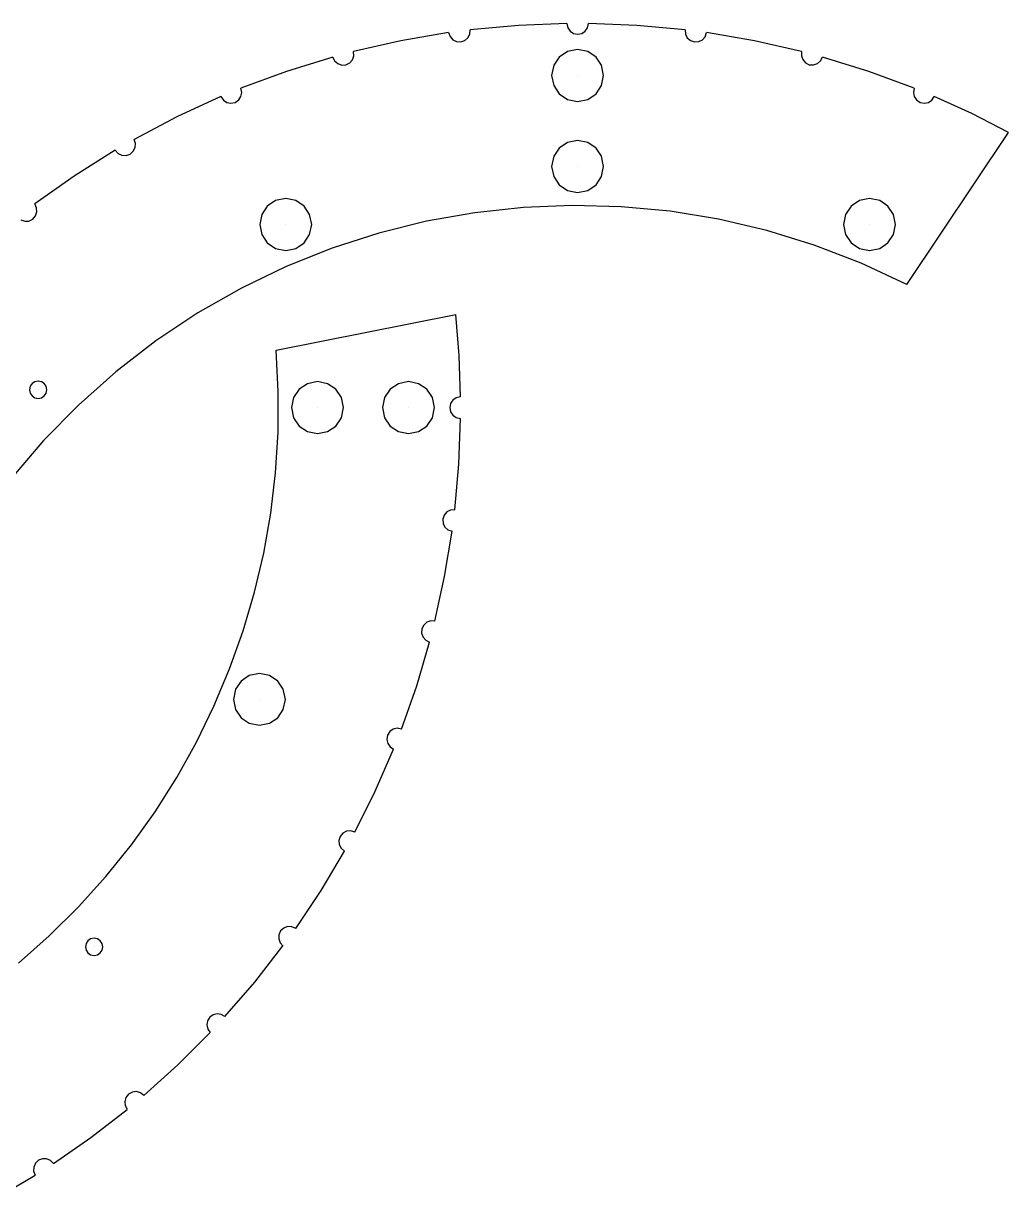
# Model space of a CAD drawing. Extents: x -409 to 102, y 1491 to 1959.
# Drawn here: x -246.9 to -133.3, y 1504.2 to 1639.8 of the extents above; entities that cross this region are included whole.
import ezdxf

# ---------------------------------------------------------------- set-up
doc = ezdxf.new("R2010")
doc.units = 0

msp = doc.modelspace()

# ---------------------------------------------------------------- linework, layer by layer
at = {"layer": 'Layer 1'}
for p, q in [((-189.842609, 1639.563736), (-195.4078, 1639.04925)), ((-184.258, 1639.78), (-189.842609, 1639.563736)), ((-184.258, 1639.78), (-184.156664, 1639.296815)), ((-181.859282, 1639.296815), (-181.75813, 1639.78)), ((-176.174031, 1639.564501), (-181.7586, 1639.78075)), ((-170.609, 1639.05), (-176.174031, 1639.564501)), ((-197.887, 1638.73), (-203.395641, 1637.786643)), ((-197.887, 1638.73), (-197.724972, 1638.262107)), ((-197.724972, 1638.262107), (-197.407404, 1637.904705)), ((-196.016656, 1637.818775), (-195.658065, 1638.134979)), ((-195.658065, 1638.134979), (-195.443819, 1638.562399)), ((-195.443819, 1638.562399), (-195.40836, 1639.05629)), ((-184.156664, 1639.296815), (-183.888105, 1638.902901)), ((-183.888105, 1638.902901), (-183.491993, 1638.63766)), ((-183.491993, 1638.63766), (-183.008, 1638.54049)), ((-183.008, 1638.54049), (-182.523977, 1638.63766)), ((-182.523977, 1638.63766), (-182.127817, 1638.902901)), ((-182.127817, 1638.902901), (-181.859282, 1639.296815)), ((-170.609, 1639.05), (-170.571837, 1638.557632)), ((-170.571837, 1638.557632), (-170.35704, 1638.131914)), ((-170.35704, 1638.131914), (-169.998873, 1637.817134)), ((-168.611451, 1637.902101), (-168.293803, 1638.257707)), ((-168.293803, 1638.257707), (-168.13048, 1638.72368)), ((-162.621374, 1637.786491), (-168.13, 1638.72986)), ((-203.395641, 1637.786643), (-208.846, 1636.55014)), ((-197.407404, 1637.904705), (-196.979171, 1637.692083)), ((-196.979171, 1637.692083), (-196.48515, 1637.65853)), ((-196.48515, 1637.65853), (-196.016656, 1637.818775)), ((-183.00893, 1636.79003), (-184.17667, 1636.554271)), ((-181.841195, 1636.554271), (-183.00893, 1636.79003)), ((-169.998873, 1637.817134), (-169.5316, 1637.65758)), ((-169.5316, 1637.65758), (-169.038894, 1637.69076)), ((-169.038894, 1637.69076), (-168.611451, 1637.902101)), ((-157.171, 1636.55), (-162.621374, 1637.786491)), ((-211.26, 1635.9), (-216.598364, 1634.245716)), ((-211.26, 1635.9), (-211.037881, 1635.458052)), ((-211.037881, 1635.458052), (-210.676443, 1635.145834)), ((-209.287725, 1635.242391), (-208.973549, 1635.602153)), ((-208.973549, 1635.602153), (-208.816638, 1636.053268)), ((-208.816638, 1636.053268), (-208.84527, 1636.54707)), ((-185.130268, 1635.911337), (-185.773227, 1634.957742)), ((-184.17667, 1636.554271), (-185.130268, 1635.911337)), ((-180.88762, 1635.911338), (-181.841195, 1636.554271)), ((-180.244718, 1634.957742), (-180.88762, 1635.911338)), ((-157.171, 1636.55), (-157.198081, 1636.057219)), ((-157.198081, 1636.057219), (-157.040544, 1635.607397)), ((-157.040544, 1635.607397), (-156.726539, 1635.248825)), ((-155.340575, 1635.151889), (-154.979237, 1635.462658)), ((-154.979237, 1635.462658), (-154.75627, 1635.90293)), ((-149.418279, 1634.247375), (-154.7567, 1635.90167)), ((-216.598364, 1634.245716), (-221.8406, 1632.30833)), ((-210.676443, 1635.145834), (-210.224505, 1634.991361)), ((-210.224505, 1634.991361), (-209.73089, 1635.02265)), ((-209.73089, 1635.02265), (-209.287725, 1635.242391)), ((-185.773227, 1634.957742), (-186.00905, 1633.79)), ((-180.009, 1633.79), (-180.244718, 1634.957742)), ((-156.726539, 1635.248825), (-156.28422, 1635.02979)), ((-156.28422, 1635.02979), (-155.791748, 1634.998355)), ((-155.791748, 1634.998355), (-155.340575, 1635.151889)), ((-144.176, 1632.31), (-149.418279, 1634.247375)), ((-186.00905, 1633.79), (-185.773227, 1632.622276)), ((-185.773227, 1632.622276), (-185.130268, 1631.668694)), ((-183.009, 1633.79), (-183.009, 1633.79)), ((-183.009, 1633.79), (-183.009, 1633.79)), ((-180.887642, 1631.668694), (-180.244743, 1632.622276)), ((-180.244743, 1632.622276), (-180.009, 1633.79)), ((-180.009, 1633.79), (-180.009, 1633.79)), ((-224.151, 1631.35), (-229.22777, 1629.013033)), ((-224.151, 1631.35), (-223.873261, 1630.940344)), ((-222.10904, 1630.954577), (-221.844499, 1631.352574)), ((-221.844499, 1631.352574), (-221.748016, 1631.820618)), ((-221.748016, 1631.820618), (-221.84126, 1632.30666)), ((-185.130268, 1631.668694), (-184.17667, 1631.025767)), ((-181.841203, 1631.025767), (-180.887642, 1631.668694)), ((-144.176, 1632.31), (-144.26921, 1631.823958)), ((-144.26921, 1631.823958), (-144.172716, 1631.355914)), ((-144.172716, 1631.355914), (-143.908187, 1630.957917)), ((-142.144008, 1630.94368), (-141.86632, 1631.35334)), ((-137.542359, 1629.384144), (-141.86661, 1631.35376)), ((-223.873261, 1630.940344), (-223.47407, 1630.677597)), ((-223.47407, 1630.677597), (-223.005587, 1630.583222)), ((-223.005587, 1630.583222), (-222.51997, 1630.67868)), ((-222.51997, 1630.67868), (-222.10904, 1630.954577)), ((-184.17667, 1631.025767), (-183.00893, 1630.79001)), ((-183.00893, 1630.79001), (-181.841203, 1631.025767)), ((-143.908187, 1630.957917), (-143.49729, 1630.68202)), ((-143.49729, 1630.68202), (-143.011623, 1630.586561)), ((-143.011623, 1630.586561), (-142.543152, 1630.680934)), ((-142.543152, 1630.680934), (-142.144008, 1630.94368)), ((-229.22777, 1629.013033), (-234.1723, 1626.40803)), ((-133.312, 1627.22), (-137.542359, 1629.384144)), ((-145.042, 1609.66), (-133.313, 1627.2177)), ((-234.017755, 1625.940825), (-234.17202, 1626.41)), ((-234.05318, 1625.465193), (-234.017755, 1625.940825)), ((-184.17667, 1626.054246), (-185.130268, 1625.411323)), ((-183.00893, 1626.29), (-184.17667, 1626.054246)), ((-181.841195, 1626.054246), (-183.00893, 1626.29)), ((-180.88762, 1625.411323), (-181.841195, 1626.054246)), ((-236.337, 1625.16), (-241.065347, 1622.180391)), ((-236.337, 1625.16), (-236.007825, 1624.791827)), ((-236.007825, 1624.791827), (-235.578189, 1624.584716)), ((-235.578189, 1624.584716), (-235.102283, 1624.552957)), ((-235.102283, 1624.552957), (-234.6343, 1624.71084)), ((-234.6343, 1624.71084), (-234.263595, 1625.037174)), ((-234.263595, 1625.037174), (-234.05318, 1625.465193)), ((-185.773227, 1624.457738), (-186.00905, 1623.29)), ((-185.130268, 1625.411323), (-185.773227, 1624.457738)), ((-180.244718, 1624.457738), (-180.88762, 1625.411323)), ((-180.009, 1623.29), (-180.244718, 1624.457738)), ((-186.00905, 1623.29), (-185.773227, 1622.122281)), ((-183.009, 1623.29), (-183.009, 1623.29)), ((-183.009, 1623.29), (-183.009, 1623.29)), ((-180.244743, 1622.122281), (-180.009, 1623.29)), ((-180.009, 1623.29), (-180.009, 1623.29)), ((-241.065347, 1622.180391), (-245.62757, 1618.95224)), ((-185.773227, 1622.122281), (-185.130268, 1621.168697)), ((-180.887642, 1621.168697), (-180.244743, 1622.122281)), ((-185.130268, 1621.168697), (-184.17667, 1620.525768)), ((-184.17667, 1620.525768), (-183.00893, 1620.29001)), ((-183.00893, 1620.29001), (-181.841203, 1620.525768)), ((-181.841203, 1620.525768), (-180.887642, 1621.168697)), ((-217.852732, 1619.354232), (-218.806314, 1618.711302)), ((-216.685, 1619.58999), (-217.852732, 1619.354232)), ((-215.517262, 1619.354232), (-216.685, 1619.58999)), ((-214.563677, 1618.711302), (-215.517262, 1619.354232)), ((-150.499661, 1619.354232), (-151.453245, 1618.711302)), ((-149.33193, 1619.58999), (-150.499661, 1619.354232)), ((-148.164216, 1619.354232), (-149.33193, 1619.58999)), ((-147.210669, 1618.711302), (-148.164216, 1619.354232)), ((-245.412824, 1618.506717), (-245.62766, 1618.95185)), ((-245.538173, 1617.577977), (-245.385501, 1618.030205)), ((-245.385501, 1618.030205), (-245.412824, 1618.506717)), ((-219.449236, 1617.757719), (-219.68499, 1616.59)), ((-218.806314, 1618.711302), (-219.449236, 1617.757719)), ((-213.920754, 1617.757719), (-214.563677, 1618.711302)), ((-213.685, 1616.59), (-213.920754, 1617.757719)), ((-194.878751, 1617.942664), (-200.439773, 1616.951712)), ((-189.2692, 1618.555372), (-194.878751, 1617.942664)), ((-183.631097, 1618.788334), (-189.2692, 1618.555372)), ((-177.98442, 1618.640048), (-183.631097, 1618.788334)), ((-172.349146, 1618.109011), (-177.98442, 1618.640048)), ((-166.74525, 1617.193722), (-172.349146, 1618.109011)), ((-152.096201, 1617.757719), (-152.33205, 1616.59)), ((-151.453245, 1618.711302), (-152.096201, 1617.757719)), ((-146.56777, 1617.757719), (-147.210669, 1618.711302)), ((-146.332, 1616.59), (-146.56777, 1617.757719)), ((-247.236616, 1617.107284), (-246.783412, 1616.957561)), ((-246.783412, 1616.957561), (-246.307083, 1616.987983)), ((-246.307083, 1616.987983), (-245.86332, 1617.2057)), ((-245.86332, 1617.2057), (-245.538173, 1617.577977)), ((-219.68499, 1616.59), (-219.449236, 1615.422257)), ((-216.685, 1616.59), (-216.685, 1616.59)), ((-216.685, 1616.59), (-216.685, 1616.59)), ((-213.920754, 1615.422258), (-213.685, 1616.59)), ((-213.685, 1616.59), (-213.685, 1616.59)), ((-200.439773, 1616.951712), (-205.93229, 1615.584017)), ((-161.192711, 1615.892678), (-166.74525, 1617.193722)), ((-152.33205, 1616.59), (-152.096235, 1615.422257)), ((-149.333, 1616.59), (-149.333, 1616.59)), ((-149.333, 1616.59), (-149.333, 1616.59)), ((-146.567745, 1615.422258), (-146.332, 1616.59)), ((-146.332, 1616.59), (-146.332, 1616.59)), ((-219.449236, 1615.422257), (-218.806314, 1614.468662)), ((-214.563677, 1614.468662), (-213.920754, 1615.422258)), ((-205.93229, 1615.584017), (-211.336325, 1613.841082)), ((-155.711505, 1614.204378), (-161.192711, 1615.892678)), ((-152.096235, 1615.422257), (-151.45329, 1614.468662)), ((-147.210646, 1614.468662), (-146.567745, 1615.422258)), ((-218.806314, 1614.468662), (-217.852732, 1613.825729)), ((-217.852732, 1613.825729), (-216.685, 1613.58997)), ((-216.685, 1613.58997), (-215.517262, 1613.825729)), ((-211.336325, 1613.841082), (-216.6319, 1611.724409)), ((-215.517262, 1613.825729), (-214.563677, 1614.468662)), ((-150.321609, 1612.127319), (-155.711505, 1614.204378)), ((-151.45329, 1614.468662), (-150.499695, 1613.825729)), ((-150.499695, 1613.825729), (-149.33193, 1613.58997)), ((-149.33193, 1613.58997), (-148.164207, 1613.825729)), ((-148.164207, 1613.825729), (-147.210646, 1614.468662)), ((-216.6319, 1611.724409), (-221.799039, 1609.235499)), ((-145.043, 1609.66), (-150.321609, 1612.127319)), ((-221.799039, 1609.235499), (-226.817765, 1606.375856)), ((-226.817765, 1606.375856), (-231.6681, 1603.14698)), ((-217.782, 1602.07), (-197.0731, 1606.18956)), ((-196.691863, 1601.448901), (-197.07247, 1606.18536)), ((-231.6681, 1603.14698), (-236.282345, 1599.588874)), ((-217.540459, 1597.330897), (-217.7822, 1602.0743)), ((-196.527, 1596.7), (-196.691863, 1601.448901)), ((-236.282345, 1599.588874), (-240.600897, 1595.752824)), ((-246.155409, 1597.909252), (-246.234, 1597.52)), ((-246.234, 1597.52), (-246.155409, 1597.130763)), ((-245.94109, 1598.227113), (-246.155409, 1597.909252)), ((-245.623226, 1598.441417), (-245.94109, 1598.227113)), ((-245.234, 1598.52), (-245.623226, 1598.441417)), ((-244.844744, 1598.441417), (-245.234, 1598.52)), ((-245.234, 1597.52), (-245.234, 1597.52)), ((-245.234, 1597.52), (-245.234, 1597.52)), ((-244.526884, 1598.227113), (-244.844744, 1598.441417)), ((-244.312581, 1597.909252), (-244.526884, 1598.227113)), ((-244.234, 1597.52), (-244.312581, 1597.909252)), ((-244.312581, 1597.130763), (-244.234, 1597.52)), ((-244.234, 1597.52), (-244.234, 1597.52)), ((-215.140312, 1597.571303), (-215.783236, 1596.617719)), ((-214.186728, 1598.214232), (-215.140312, 1597.571303)), ((-213.01899, 1598.44999), (-214.186728, 1598.214232)), ((-211.851258, 1598.214232), (-213.01899, 1598.44999)), ((-210.897676, 1597.571303), (-211.851258, 1598.214232)), ((-210.254754, 1596.617719), (-210.897676, 1597.571303)), ((-204.640314, 1597.571303), (-205.283236, 1596.617719)), ((-203.686732, 1598.214232), (-204.640314, 1597.571303)), ((-202.519, 1598.44999), (-203.686732, 1598.214232)), ((-201.351237, 1598.214232), (-202.519, 1598.44999)), ((-200.397655, 1597.571303), (-201.351237, 1598.214232)), ((-199.754746, 1596.617719), (-200.397655, 1597.571303)), ((-246.155409, 1597.130763), (-245.94109, 1596.812904)), ((-245.94109, 1596.812904), (-245.623226, 1596.598595)), ((-245.623226, 1596.598595), (-245.234, 1596.52001)), ((-245.234, 1596.52001), (-244.844744, 1596.598595)), ((-244.844744, 1596.598595), (-244.526884, 1596.812904)), ((-244.526884, 1596.812904), (-244.312581, 1597.130763)), ((-217.567748, 1592.608644), (-217.540459, 1597.330897)), ((-215.783236, 1596.617719), (-216.01899, 1595.45)), ((-210.019, 1595.45), (-210.254754, 1596.617719)), ((-205.283236, 1596.617719), (-205.51899, 1595.45)), ((-199.519, 1595.45), (-199.754746, 1596.617719)), ((-197.405494, 1596.330818), (-197.671261, 1595.93453)), ((-197.010889, 1596.599211), (-197.405494, 1596.330818)), ((-196.527, 1596.7), (-197.010889, 1596.599211)), ((-240.600897, 1595.752824), (-244.615924, 1591.657268)), ((-216.01899, 1595.45), (-215.783236, 1594.282258)), ((-213.019, 1595.45), (-213.019, 1595.45)), ((-213.019, 1595.45), (-213.019, 1595.45)), ((-210.254754, 1594.282258), (-210.019, 1595.45)), ((-210.019, 1595.45), (-210.019, 1595.45)), ((-205.51899, 1595.45), (-205.283236, 1594.282258)), ((-202.518, 1595.45), (-202.518, 1595.45)), ((-202.518, 1595.45), (-202.518, 1595.45)), ((-199.754746, 1594.282258), (-199.519, 1595.45)), ((-199.519, 1595.45), (-199.519, 1595.45)), ((-197.671261, 1595.93453), (-197.76864, 1595.45006)), ((-197.76864, 1595.45006), (-197.671261, 1594.965517)), ((-197.671261, 1594.965517), (-197.405494, 1594.569111)), ((-215.783236, 1594.282258), (-215.140312, 1593.328663)), ((-215.140312, 1593.328663), (-214.186728, 1592.685729)), ((-211.851258, 1592.685729), (-210.897676, 1593.328663)), ((-210.897676, 1593.328663), (-210.254754, 1594.282258)), ((-205.283236, 1594.282258), (-204.640314, 1593.328663)), ((-204.640314, 1593.328663), (-203.686732, 1592.685729)), ((-201.351237, 1592.685729), (-200.397655, 1593.328663)), ((-200.397655, 1593.328663), (-199.754746, 1594.282258)), ((-197.405494, 1594.569111), (-197.010889, 1594.30068)), ((-197.010889, 1594.30068), (-196.527, 1594.20006)), ((-196.723537, 1588.927771), (-196.52713, 1594.2022)), ((-217.86007, 1587.917857), (-217.567748, 1592.608644)), ((-214.186728, 1592.685729), (-213.01899, 1592.44997)), ((-213.01899, 1592.44997), (-211.851258, 1592.685729)), ((-203.686732, 1592.685729), (-202.519, 1592.44997)), ((-202.519, 1592.44997), (-201.351237, 1592.685729)), ((-244.615924, 1591.657268), (-248.319595, 1587.320647)), ((-218.413428, 1583.268855), (-217.86007, 1587.917857)), ((-197.186, 1583.67), (-196.723537, 1588.927771)), ((-219.223827, 1578.671956), (-218.413428, 1583.268855)), ((-198.417613, 1583.053465), (-198.57473, 1582.58461)), ((-198.57473, 1582.58461), (-198.538426, 1582.091474)), ((-198.104255, 1583.413741), (-198.417613, 1583.053465)), ((-197.678952, 1583.6308), (-198.104255, 1583.413741)), ((-197.186, 1583.67), (-197.678952, 1583.6308)), ((-198.538426, 1582.091474), (-198.323879, 1581.664906)), ((-198.349905, 1575.979095), (-197.49771, 1581.1879)), ((-198.323879, 1581.664906), (-197.965457, 1581.349423)), ((-197.965457, 1581.349423), (-197.49753, 1581.18954)), ((-220.287269, 1574.137479), (-219.223827, 1578.671956)), ((-199.464, 1570.82), (-198.349905, 1575.979095)), ((-221.599759, 1569.675742), (-220.287269, 1574.137479)), ((-200.762621, 1570.361645), (-200.97688, 1569.9161)), ((-200.40689, 1570.680031), (-200.762621, 1570.361645)), ((-199.957934, 1570.842426), (-200.40689, 1570.680031)), ((-199.464, 1570.82), (-199.957934, 1570.842426)), ((-223.1573, 1565.297062), (-221.599759, 1569.675742)), ((-200.97688, 1569.9161), (-201.002352, 1569.422356)), ((-201.002352, 1569.422356), (-200.842714, 1568.972422)), ((-200.842714, 1568.972422), (-200.526496, 1568.614728)), ((-201.576589, 1563.34007), (-200.08191, 1568.4021)), ((-200.526496, 1568.614728), (-200.08223, 1568.3977)), ((-224.955896, 1561.011759), (-223.1573, 1565.297062)), ((-221.835251, 1563.893955), (-222.478905, 1562.944077)), ((-220.882952, 1564.534008), (-221.835251, 1563.893955)), ((-219.71799, 1564.76861), (-220.882952, 1564.534008)), ((-218.552979, 1564.53399), (-219.71799, 1564.76861)), ((-217.600595, 1563.893929), (-218.552979, 1564.53399)), ((-216.956911, 1562.944055), (-217.600595, 1563.893929)), ((-222.478905, 1562.944077), (-222.71793, 1561.78)), ((-216.718, 1561.78), (-216.956911, 1562.944055)), ((-203.325, 1558.36), (-201.576589, 1563.34007)), ((-226.99155, 1556.830151), (-224.955896, 1561.011759)), ((-222.71793, 1561.78), (-222.479027, 1560.615922)), ((-219.719, 1561.78), (-219.719, 1561.78)), ((-219.719, 1561.78), (-219.719, 1561.78)), ((-216.957059, 1560.615905), (-216.718, 1561.78)), ((-216.718, 1561.78), (-216.718, 1561.78)), ((-222.479027, 1560.615922), (-221.83536, 1559.666047)), ((-221.83536, 1559.666047), (-220.882993, 1559.025994)), ((-218.553028, 1559.025977), (-217.600726, 1559.666025)), ((-217.600726, 1559.666025), (-216.957059, 1560.615905)), ((-220.882993, 1559.025994), (-219.71799, 1558.79138)), ((-219.71799, 1558.79138), (-218.553028, 1559.025977)), ((-204.668555, 1558.065514), (-204.93621, 1557.65068)), ((-204.276656, 1558.33705), (-204.668555, 1558.065514)), ((-203.811732, 1558.442731), (-204.276656, 1558.33705)), ((-203.325, 1558.36), (-203.811732, 1558.442731)), ((-229.260265, 1552.762554), (-226.99155, 1556.830151)), ((-204.93621, 1557.65068), (-205.022967, 1557.16468)), ((-205.022967, 1557.16468), (-204.921152, 1556.698904)), ((-204.921152, 1556.698904), (-204.652887, 1556.304765)), ((-206.353597, 1551.193338), (-204.23971, 1556.02961)), ((-204.652887, 1556.304765), (-204.24029, 1556.03368)), ((-231.758047, 1548.819289), (-229.260265, 1552.762554)), ((-208.709, 1546.47), (-206.353597, 1551.193338)), ((-234.480897, 1545.010673), (-231.758047, 1548.819289)), ((-210.39857, 1545.96841), (-210.545344, 1545.496243)), ((-210.080722, 1546.347151), (-210.39857, 1545.96841)), ((-209.657236, 1546.567659), (-210.080722, 1546.347151)), ((-209.182025, 1546.613939), (-209.657236, 1546.567659)), ((-208.709, 1546.47), (-209.182025, 1546.613939)), ((-237.424821, 1541.347024), (-234.480897, 1545.010673)), ((-210.545344, 1545.496243), (-210.50191, 1545.020771)), ((-210.50191, 1545.020771), (-210.283944, 1544.595979)), ((-210.283944, 1544.595979), (-209.90712, 1544.27585)), ((-212.607366, 1539.74297), (-209.90728, 1544.27808)), ((-240.58582, 1537.83866), (-237.424821, 1541.347024)), ((-215.533, 1535.35), (-212.607366, 1539.74297)), ((-243.9599, 1534.4959), (-240.58582, 1537.83866)), ((-217.27018, 1535.06161), (-217.474486, 1534.611963)), ((-216.908065, 1535.397468), (-217.27018, 1535.06161)), ((-216.460983, 1535.563604), (-216.908065, 1535.397468)), ((-215.984204, 1535.55084), (-216.460983, 1535.563604)), ((-215.533, 1535.35), (-215.984204, 1535.55084)), ((-247.518253, 1531.350049), (-243.9599, 1534.4959)), ((-239.715399, 1533.619243), (-239.79399, 1533.23)), ((-239.50108, 1533.937105), (-239.715399, 1533.619243)), ((-239.183216, 1534.151414), (-239.50108, 1533.937105)), ((-238.79399, 1534.23), (-239.183216, 1534.151414)), ((-238.404736, 1534.151414), (-238.79399, 1534.23)), ((-238.086879, 1533.937105), (-238.404736, 1534.151414)), ((-237.87258, 1533.619243), (-238.086879, 1533.937105)), ((-237.794, 1533.23), (-237.87258, 1533.619243)), ((-217.474486, 1534.611963), (-217.490915, 1534.135299)), ((-217.490915, 1534.135299), (-217.328222, 1533.68696)), ((-217.328222, 1533.68696), (-216.99516, 1533.32229)), ((-239.79399, 1533.23), (-239.715399, 1532.840748)), ((-239.715399, 1532.840748), (-239.50108, 1532.522887)), ((-239.50108, 1532.522887), (-239.183216, 1532.308583)), ((-239.183216, 1532.308583), (-238.79399, 1532.23)), ((-238.795, 1533.23), (-238.795, 1533.23)), ((-238.795, 1533.23), (-238.795, 1533.23)), ((-238.79399, 1532.23), (-238.404736, 1532.308583)), ((-238.404736, 1532.308583), (-238.086879, 1532.522887)), ((-238.086879, 1532.522887), (-237.87258, 1532.840748)), ((-237.87258, 1532.840748), (-237.794, 1533.23)), ((-237.794, 1533.23), (-237.794, 1533.23)), ((-220.239644, 1529.164133), (-216.99538, 1533.32739)), ((-223.69, 1525.17), (-220.239644, 1529.164133)), ((-224.584567, 1525.499004), (-225.049374, 1525.390054)), ((-224.112722, 1525.426376), (-224.584567, 1525.499004)), ((-225.709937, 1524.680542), (-225.785447, 1524.209141)), ((-225.785447, 1524.209141), (-225.679349, 1523.743675)), ((-225.45098, 1525.1017), (-225.709937, 1524.680542)), ((-225.049374, 1525.390054), (-225.45098, 1525.1017)), ((-223.69, 1525.17), (-224.112722, 1525.426376)), ((-229.131792, 1519.612981), (-225.39396, 1523.33947)), ((-225.679349, 1523.743675), (-225.39348, 1523.34032)), ((-233.053, 1516.08), (-229.131792, 1519.612981)), ((-234.80751, 1516.2303), (-235.116734, 1515.845137)), ((-234.373604, 1516.466187), (-234.80751, 1516.2303)), ((-233.89931, 1516.516582), (-234.373604, 1516.466187)), ((-233.440489, 1516.386262), (-233.89931, 1516.516582)), ((-233.053, 1516.08), (-233.440489, 1516.386262)), ((-235.116734, 1515.845137), (-235.25056, 1515.387314)), ((-235.25056, 1515.387314), (-235.203786, 1514.912628)), ((-235.203786, 1514.912628), (-234.97121, 1514.47688)), ((-239.144057, 1511.236759), (-234.97099, 1514.46837)), ((-243.475, 1508.22), (-239.144057, 1511.236759)), ((-245.553263, 1508.245318), (-245.743002, 1507.807229)), ((-245.1982, 1508.58935), (-245.553263, 1508.245318)), ((-244.737765, 1508.769392), (-245.1982, 1508.58935)), ((-244.260452, 1508.759999), (-244.737765, 1508.769392)), ((-243.821214, 1508.572943), (-244.260452, 1508.759999)), ((-243.475, 1508.22), (-243.821214, 1508.572943)), ((-250.120859, 1504.183529), (-245.57758, 1506.86988)), ((-245.743002, 1507.807229), (-245.755311, 1507.329973)), ((-245.755311, 1507.329973), (-245.57808, 1506.86844))]:
    msp.add_line(p, q, dxfattribs=at)

doc.saveas('drawing.dxf')
